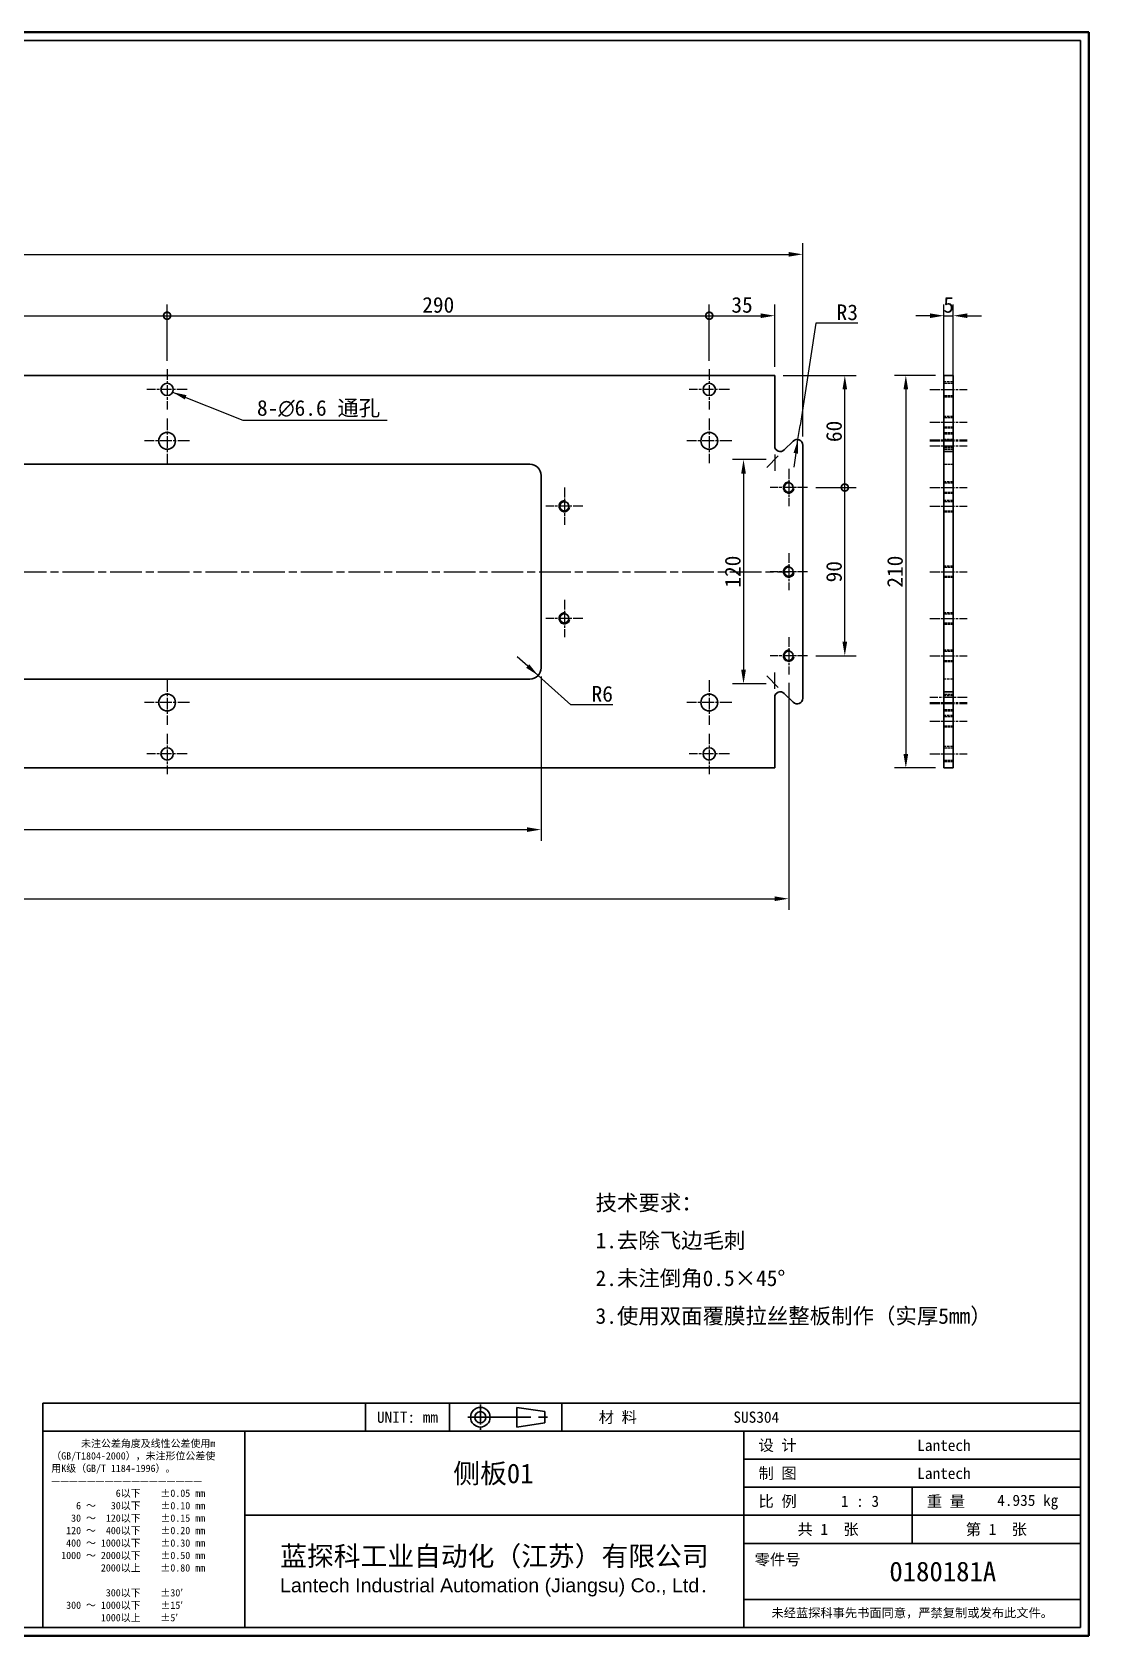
# Model space of a CAD drawing. Header units: millimetres. Extents: x 18 to 1244, y 16 to 875.
# Drawn here: x 678 to 1244, y 16 to 875 of the extents above; entities that cross this region are included whole.
import ezdxf
from ezdxf.enums import TextEntityAlignment as Align

# ---------------------------------------------------------------- set-up
doc = ezdxf.new("R2010")
doc.units = ezdxf.units.MM
doc.header["$LTSCALE"] = 3
doc.linetypes.add('CHAIN', pattern=[0.3543, 0.2362, -0.0295, 0.0591, -0.0295])
doc.linetypes.add('DASHED', pattern=[0.2067, 0.1654, -0.0413])
for name, color, linetype, lineweight in [('1', 7, 'Continuous', 18), ('可见 (ISO)', 7, 'Continuous', 25), ('可见窄的 (ISO)', 7, 'Continuous', 18), ('图框 (ISO)', 7, 'Continuous', 35), ('标题 (ISO)', 7, 'Continuous', 25)]:
    doc.layers.add(name, color=color, linetype=linetype, lineweight=lineweight)
for name, color, linetype, lineweight, true_color in [('中心标记 (ISO)', 1, 'CHAIN', 18, 0xff0000), ('中心线 (ISO)', 1, 'CHAIN', 18, 0xff0000), ('尺寸 (ISO)', 7, 'Continuous', 18, 0x008000), ('符号 (ISO)', 7, 'Continuous', 18, 0x008000), ('隐藏 (ISO)', 5, 'DASHED', 18, 0x0000ff)]:
    doc.layers.add(name, color=color, linetype=linetype, lineweight=lineweight, true_color=true_color)
doc.styles.add('文本样式164', font='SimSun.ttf')
doc.styles.add('文本样式165', font='SimSun.ttf')
doc.styles.add('文本样式74', font='SimSun.ttf')
doc.styles.add('最新国标', font='simfang.ttf')
doc.styles.add('注释文本 (ISO)', font='simfang.ttf')
doc.dimstyles.new('默认 (GB)', dxfattribs={"dimscale": 3, "dimtxt": 2.8, "dimasz": 2.5, "dimexe": 2, "dimexo": 1.5, "dimgap": 0.5, "dimtad": 1, "dimtoh": 1, "dimdsep": 46, "dimtxsty": '最新国标', "dimcen": 0.09, "dimdle": 10, "dimclrd": 256, "dimclre": 256, "dimclrt": 256, "dimaunit": 1, "dimadec": 3, "dimazin": 2, "dimtfac": 0.535714, "dimtdec": 3, "dimtmove": 0, "dimatfit": 3, "dimfxl": 0, "dimtolj": 1, "dimlwd": -1, "dimlwe": -1, "dimarcsym": 0})
doc.dimstyles.new('默认 (GB)$7', dxfattribs={"dimscale": 3, "dimtxt": 2.8, "dimasz": 2.5, "dimexe": 2, "dimexo": 1.5, "dimgap": 0.5, "dimtad": 1, "dimtoh": 1, "dimdsep": 46, "dimtxsty": '最新国标', "dimcen": 0.09, "dimdle": 10, "dimclrd": 256, "dimclre": 256, "dimclrt": 256, "dimaunit": 1, "dimadec": 3, "dimazin": 2, "dimtfac": 0.535714, "dimtdec": 3, "dimtmove": 0, "dimatfit": 3, "dimfxl": 0, "dimtolj": 1, "dimlwd": -1, "dimlwe": -1, "dimarcsym": 0})

# ---------------------------------------------------------------- blocks, each defined once
blk = doc.blocks.new('图框 最新国标')
at = {"layer": '图框 (ISO)'}
for p, q in [((6, 291.5), (414.5, 291.5)), ((414.5, 291.5), (414.5, 5.5)), ((414.5, 5.5), (6, 5.5))]:
    blk.add_line(p, q, dxfattribs=at)
at = {"layer": '图框 (ISO)', "color": 7, "linetype": 'Continuous', "lineweight": 25}
for p, q in [((18, 290), (413, 290)), ((18, 290), (413, 290)), ((413, 290), (413, 7)), ((413, 290), (413, 7)), ((413, 7), (6, 7)), ((413, 7), (18, 7))]:
    blk.add_line(p, q, dxfattribs=at)
at = {"layer": '图框 (ISO)', "style": '文本样式74'}
blk.add_attdef('零件代号_001', (42.7, 287.25), '', height=2.5, rotation=180, dxfattribs=at)
blk = doc.blocks.new('标题栏 最新国标')
at = {"layer": '标题 (ISO)'}
for p, q in [((381.98, -183.84), (196.98, -183.84)), ((196.98, -183.84), (196.98, -223.84)), ((254.48, -183.84), (254.48, -188.84)), ((269.48, -183.84), (269.48, -188.84)), ((281.48, -188.09), (281.48, -184.59)), ((281.48, -184.59), (286.48, -185.34)), ((286.48, -185.34), (286.48, -187.34)), ((289.48, -183.84), (289.48, -188.84)), ((381.98, -223.84), (381.98, -183.84)), ((383.48, -183.84), (383.48, -225.34)), ((286.48, -187.34), (281.48, -188.09)), ((196.98, -188.84), (381.98, -188.84)), ((232.98, -188.84), (232.98, -223.84)), ((321.98, -188.84), (321.98, -223.84)), ((321.98, -193.84), (381.98, -193.84)), ((321.98, -198.84), (381.98, -198.84)), ((351.98, -198.84), (351.98, -208.84)), ((321.98, -203.84), (232.98, -203.84)), ((321.98, -203.84), (381.98, -203.84)), ((321.98, -208.84), (381.98, -208.84)), ((321.98, -218.84), (381.98, -218.84)), ((196.98, -223.84), (381.98, -223.84)), ((383.48, -225.34), (196.98, -225.34))]:
    blk.add_line(p, q, dxfattribs=at)
at = {"layer": '标题 (ISO)', "linetype": 'CHAIN', "ltscale": 5.000333}
blk.add_line((274.98, -184.09), (274.98, -188.59), dxfattribs=at)
at = {"layer": '标题 (ISO)', "linetype": 'CHAIN', "ltscale": 15.834605}
blk.add_line((272.73, -186.34), (286.98, -186.34), dxfattribs=at)
at = {"layer": '标题 (ISO)'}
for radius in [1.75, 1]:
    blk.add_circle((274.98, -186.34), radius, dxfattribs=at)
at = {"layer": '1', "style": '文本样式164'}
for s, p in [('UNIT: mm', (261.98, -186.34)), ('材 料', (299.48, -186.34)), ('设 计', (327.98, -191.34)), ('制 图', (327.98, -196.34)), ('比 例', (327.98, -201.34)), ('重 量', (357.98, -201.34)), ('共 1  张', (336.98, -206.34)), ('第 1  张', (366.98, -206.34))]:
    blk.add_text(s, height=2, dxfattribs=at).set_placement(p, align=Align.MIDDLE_CENTER)
at = {"layer": '标题 (ISO)', "style": '注释文本 (ISO)'}
for s, insert, char_height, attachment_point, line_spacing_factor in [('\\fSimSun|b0|i0;{\\H1.3000;      未注公差角度及线性公差使用m\\P}\\fSimSun|b0|i0;{\\H1.3000;（GB/T1804-2000），未注形位公差使\\P}\\fSimSun|b0|i0;{\\H1.3000;用K级（GB/T 1184-1996）。\\P}\\fSimSun|b0|i0;{\\H1.3000;—————————————————\\P}\\fSimSun|b0|i0;{\\H1.3000;             6以下    ±0.05 mm\\P}\\fSimSun|b0|i0;{\\H1.3000;     6 ～   30以下    ±0.10 mm\\P}\\fSimSun|b0|i0;{\\H1.3000;    30 ～  120以下    ±0.15 mm\\P}\\fSimSun|b0|i0;{\\H1.3000;   120 ～  400以下    ±0.20 mm\\P}\\fSimSun|b0|i0;{\\H1.3000;   400 ～ 1000以下    ±0.30 mm\\P}\\fSimSun|b0|i0;{\\H1.3000;  1000 ～ 2000以下    ±0.50 mm\\P}\\fSimSun|b0|i0;{\\H1.3000;          2000以上    ±0.80 mm\\P}\\fSimSun|b0|i0;{\\H1.3000;\\P}\\fSimSun|b0|i0;{\\H1.3000;           300以下    ±30′\\P}\\fSimSun|b0|i0;{\\H1.3000;   300 ～ 1000以下    ±15′\\P}\\fSimSun|b0|i0;{\\H1.3000;          1000以上    ±5′}', (198.48, -206.63), 1.3, 4, 1.023913), ('{\\fMicrosoft YaHei|b0|i0|c134|p34;\\H1.75x;蓝探科工业自动化（江苏）有限公司\\P\\fArial|b0|i0|c0|p34;\\H0.71429x;Lantech Industrial Automation (Jiangsu) Co., Ltd\\fFangSong|b0|i0|c134|p49;.\\H1.15195x; }', (277.48, -213.84), 2, 5, 0.978695)]:
    blk.add_mtext(s, dxfattribs=dict(at, insert=insert, char_height=char_height, attachment_point=attachment_point, line_spacing_factor=line_spacing_factor))
at = {"layer": '标题 (ISO)', "attachment_point": 5, "style": '注释文本 (ISO)'}
for s, insert, char_height in [('\\fFangSong|b0|i0;零件号', (327.98, -211.84), 2), ('\\fSimSun|b0|i0;{\\H1.6000;未经蓝探科事先书面同意，严禁复制或发布此文件。}', (351.98, -221.34), 1.6)]:
    blk.add_mtext(s, dxfattribs=dict(at, insert=insert, char_height=char_height))
at = {"layer": '标题 (ISO)'}
for tag, p, height, style in [('材料_001', (320.09, -187.33), 2, '注释文本 (ISO)'), ('设计人_001', (352.87, -192.36), 2, '注释文本 (ISO)'), ('库存编号_001', (270.15, -198.11), 3.5, '文本样式165'), ('设计人_001', (352.87, -197.36), 2, '注释文本 (ISO)'), ('视图比例_001', (339.26, -202.33), 2, '注释文本 (ISO)'), ('质量\\P3;_001', (367.14, -202.16), 2, '注释文本 (ISO)'), ('零件代号_001', (347.9, -215.59), 3.5, '文本样式165')]:
    blk.add_attdef(tag, p, '', height=height, dxfattribs=dict(at, style=style))
blk = doc.blocks.new('_DotSmall')
at = {"color": 0, "linetype": 'ByBlock', "const_width": 0.5}
blk.add_lwpolyline([(-0.0625, 0, 1), (0.0625, 0, 1)], format="xyb", close=True, dxfattribs=at)
blk = doc.blocks.new('*D9')
at = {"layer": 'Defpoints', "color": 0, "transparency": 16777216}
for p in [(750.43, 722.76), (515.43, 694.16), (750.43, 694.14)]:
    blk.add_point(p, dxfattribs=at)
at = {"layer": '尺寸 (ISO)', "color": 116, "true_color": 0x00803f, "transparency": 16777216}
for p, q in [((515.43, 698.66), (515.43, 728.76)), ((515.43, 722.76), (750.43, 722.76)), ((750.43, 698.64), (750.43, 728.76))]:
    blk.add_line(p, q, dxfattribs=at)
at = {"layer": '尺寸 (ISO)', "color": 116, "true_color": 0x00803f, "transparency": 16777216, "xscale": 7.5, "yscale": 7.5, "zscale": 7.5, "rotation": 180}
blk.add_blockref('_DotSmall', (515.43, 722.76), dxfattribs=at)
at = {"layer": '尺寸 (ISO)', "color": 116, "true_color": 0x00803f, "transparency": 16777216, "xscale": 7.5, "yscale": 7.5, "zscale": 7.5}
blk.add_blockref('_DotSmall', (750.43, 722.76), dxfattribs=at)
at = {"layer": '尺寸 (ISO)', "transparency": 16777216, "insert": (632.96, 728.51), "char_height": 8.4, "attachment_point": 5, "style": '最新国标'}
blk.add_mtext('\\A1;235', dxfattribs=at)
blk = doc.blocks.new('*D10')
at = {"layer": 'Defpoints', "color": 0, "transparency": 16777216}
for p in [(1040.43, 722.76), (750.43, 694.14), (1040.43, 694.14)]:
    blk.add_point(p, dxfattribs=at)
at = {"layer": '尺寸 (ISO)', "color": 116, "true_color": 0x00803f, "transparency": 16777216}
for p, q in [((750.43, 698.64), (750.43, 728.76)), ((750.43, 722.76), (1040.43, 722.76)), ((1040.43, 698.64), (1040.43, 728.76))]:
    blk.add_line(p, q, dxfattribs=at)
at = {"layer": '尺寸 (ISO)', "color": 116, "true_color": 0x00803f, "transparency": 16777216, "xscale": 7.5, "yscale": 7.5, "zscale": 7.5, "rotation": 180}
blk.add_blockref('_DotSmall', (750.43, 722.76), dxfattribs=at)
at = {"layer": '尺寸 (ISO)', "color": 116, "true_color": 0x00803f, "transparency": 16777216, "xscale": 7.5, "yscale": 7.5, "zscale": 7.5}
blk.add_blockref('_DotSmall', (1040.43, 722.76), dxfattribs=at)
at = {"layer": '尺寸 (ISO)', "transparency": 16777216, "insert": (895.46, 728.51), "char_height": 8.4, "attachment_point": 5, "style": '最新国标'}
blk.add_mtext('\\A1;290', dxfattribs=at)
blk = doc.blocks.new('*D11')
at = {"layer": 'Defpoints', "color": 0, "transparency": 16777216}
for p in [(1075.43, 722.76), (1040.43, 694.14), (1075.43, 690.84)]:
    blk.add_point(p, dxfattribs=at)
at = {"layer": '尺寸 (ISO)', "color": 116, "true_color": 0x00803f, "transparency": 16777216}
for p, q in [((1040.43, 698.64), (1040.43, 728.76)), ((1040.43, 722.76), (1067.93, 722.76)), ((1075.43, 695.34), (1075.43, 728.76))]:
    blk.add_line(p, q, dxfattribs=at)
blk.add_solid([(1067.93, 724.01), (1067.93, 721.51), (1075.43, 722.76)], dxfattribs=at)
at = {"layer": '尺寸 (ISO)', "color": 116, "true_color": 0x00803f, "transparency": 16777216, "xscale": 7.5, "yscale": 7.5, "zscale": 7.5, "rotation": 180}
blk.add_blockref('_DotSmall', (1040.43, 722.76), dxfattribs=at)
at = {"layer": '尺寸 (ISO)', "transparency": 16777216, "insert": (1057.96, 728.51), "char_height": 8.4, "attachment_point": 5, "style": '最新国标'}
blk.add_mtext('\\A1;35', dxfattribs=at)
blk = doc.blocks.new('*D12')
at = {"layer": 'Defpoints', "color": 0, "transparency": 16777216}
for p in [(1090.43, 755.6), (115.43, 690.84), (1090.43, 653.6)]:
    blk.add_point(p, dxfattribs=at)
at = {"layer": '尺寸 (ISO)', "color": 116, "true_color": 0x00803f, "transparency": 16777216}
for p, q in [((115.43, 695.34), (115.43, 761.6)), ((122.93, 755.6), (1082.93, 755.6)), ((1090.43, 658.1), (1090.43, 761.6))]:
    blk.add_line(p, q, dxfattribs=at)
for points in [[(122.93, 756.85), (122.93, 754.35), (115.43, 755.6)], [(1082.93, 756.85), (1082.93, 754.35), (1090.43, 755.6)]]:
    blk.add_solid(points, dxfattribs=at)
at = {"layer": '尺寸 (ISO)', "transparency": 16777216, "insert": (602.93, 761.34), "char_height": 8.4, "attachment_point": 5, "style": '最新国标'}
blk.add_mtext('\\A1;975', dxfattribs=at)
blk = doc.blocks.new('*D16')
at = {"layer": 'Defpoints', "color": 0, "transparency": 16777216}
for p in [(270.43, 534.34), (950.43, 534.34), (950.43, 447.84)]:
    blk.add_point(p, dxfattribs=at)
at = {"layer": '尺寸 (ISO)', "color": 116, "true_color": 0x00803f, "transparency": 16777216}
for p, q in [((270.43, 529.84), (270.43, 441.84)), ((950.43, 529.84), (950.43, 441.84)), ((277.93, 447.84), (942.93, 447.84))]:
    blk.add_line(p, q, dxfattribs=at)
for points in [[(277.93, 449.09), (277.93, 446.59), (270.43, 447.84)], [(942.93, 449.09), (942.93, 446.59), (950.43, 447.84)]]:
    blk.add_solid(points, dxfattribs=at)
at = {"layer": '尺寸 (ISO)', "transparency": 16777216, "insert": (610.43, 453.59), "char_height": 8.4, "attachment_point": 5, "style": '最新国标'}
blk.add_mtext('\\A1;680', dxfattribs=at)
blk = doc.blocks.new('*D18')
at = {"layer": 'Defpoints', "color": 0, "transparency": 16777216}
for p in [(1092.89, 630.84), (1112.93, 630.84), (1092.89, 540.84)]:
    blk.add_point(p, dxfattribs=at)
at = {"layer": '尺寸 (ISO)', "color": 116, "true_color": 0x00803f, "transparency": 16777216}
for p, q in [((1097.39, 630.84), (1118.93, 630.84)), ((1112.93, 548.34), (1112.93, 630.84)), ((1097.39, 540.84), (1118.93, 540.84))]:
    blk.add_line(p, q, dxfattribs=at)
blk.add_solid([(1111.68, 548.34), (1114.18, 548.34), (1112.93, 540.84)], dxfattribs=at)
at = {"layer": '尺寸 (ISO)', "color": 116, "true_color": 0x00803f, "transparency": 16777216, "xscale": 7.5, "yscale": 7.5, "zscale": 7.5, "rotation": 90}
blk.add_blockref('_DotSmall', (1112.93, 630.84), dxfattribs=at)
at = {"layer": '尺寸 (ISO)', "transparency": 16777216, "insert": (1107.18, 585.81), "char_height": 8.4, "attachment_point": 5, "rotation": 90, "style": '最新国标'}
blk.add_mtext('\\A1;90', dxfattribs=at)
blk = doc.blocks.new('*D19')
at = {"layer": 'Defpoints', "color": 0, "transparency": 16777216}
for p in [(1075.43, 690.84), (1112.93, 690.84), (1092.89, 630.84)]:
    blk.add_point(p, dxfattribs=at)
at = {"layer": '尺寸 (ISO)', "color": 116, "true_color": 0x00803f, "transparency": 16777216}
for p, q in [((1079.93, 690.84), (1118.93, 690.84)), ((1112.93, 630.84), (1112.93, 683.34)), ((1097.39, 630.84), (1118.93, 630.84))]:
    blk.add_line(p, q, dxfattribs=at)
blk.add_solid([(1111.68, 683.34), (1114.18, 683.34), (1112.93, 690.84)], dxfattribs=at)
at = {"layer": '尺寸 (ISO)', "color": 116, "true_color": 0x00803f, "transparency": 16777216, "xscale": 7.5, "yscale": 7.5, "zscale": 7.5, "rotation": 270}
blk.add_blockref('_DotSmall', (1112.93, 630.84), dxfattribs=at)
at = {"layer": '尺寸 (ISO)', "transparency": 16777216, "insert": (1107.18, 660.87), "char_height": 8.4, "attachment_point": 5, "rotation": 90, "style": '最新国标'}
blk.add_mtext('\\A1;60', dxfattribs=at)
blk = doc.blocks.new('*D20')
at = {"layer": 'Defpoints', "color": 0, "transparency": 16777216}
for p in [(1087.43, 653.6), (1087.89, 656.56)]:
    blk.add_point(p, dxfattribs=at)
at = {"layer": '尺寸 (ISO)', "color": 116, "true_color": 0x00803f, "transparency": 16777216}
for p, q in [((1097.48, 718.78), (1089.03, 663.97)), ((1119.83, 718.78), (1097.48, 718.78)), ((1087.89, 656.56), (1089.03, 663.97)), ((1087.43, 653.6), (1087.89, 656.56)), ((1086.74, 649.15), (1085.6, 641.74))]:
    blk.add_line(p, q, dxfattribs=at)
blk.add_solid([(1085.51, 649.34), (1087.98, 648.96), (1087.89, 656.56)], dxfattribs=at)
at = {"layer": '尺寸 (ISO)', "transparency": 16777216, "insert": (1114.26, 724.52), "char_height": 8.4, "attachment_point": 5, "style": '最新国标'}
blk.add_mtext('\\A1;R3', dxfattribs=at)
blk = doc.blocks.new('*D21')
at = {"layer": 'Defpoints', "color": 0, "transparency": 16777216}
for p in [(1082.93, 530.88), (115.43, 480.84), (1082.93, 410.88)]:
    blk.add_point(p, dxfattribs=at)
at = {"layer": '尺寸 (ISO)', "color": 116, "true_color": 0x00803f, "transparency": 16777216}
for p, q in [((1082.93, 526.38), (1082.93, 404.88)), ((115.43, 476.34), (115.43, 404.88)), ((122.93, 410.88), (1075.43, 410.88))]:
    blk.add_line(p, q, dxfattribs=at)
for points in [[(122.93, 412.13), (122.93, 409.63), (115.43, 410.88)], [(1075.43, 412.13), (1075.43, 409.63), (1082.93, 410.88)]]:
    blk.add_solid(points, dxfattribs=at)
at = {"layer": '尺寸 (ISO)', "transparency": 16777216, "insert": (599.18, 416.65), "char_height": 8.4, "attachment_point": 5, "style": '最新国标'}
blk.add_mtext('\\A1;967.5', dxfattribs=at)
blk = doc.blocks.new('*D31')
at = {"layer": 'Defpoints', "color": 0, "transparency": 16777216}
for p in [(1170.96, 722.76), (1165.96, 650.08), (1170.96, 650.08)]:
    blk.add_point(p, dxfattribs=at)
at = {"layer": '尺寸 (ISO)', "color": 116, "true_color": 0x00803f, "transparency": 16777216}
for p, q in [((1158.46, 722.76), (1150.96, 722.76)), ((1165.96, 654.58), (1165.96, 728.76)), ((1165.96, 722.76), (1170.96, 722.76)), ((1170.96, 654.58), (1170.96, 728.76)), ((1178.46, 722.76), (1185.96, 722.76))]:
    blk.add_line(p, q, dxfattribs=at)
for points in [[(1158.46, 724.01), (1158.46, 721.51), (1165.96, 722.76)], [(1178.46, 724.01), (1178.46, 721.51), (1170.96, 722.76)]]:
    blk.add_solid(points, dxfattribs=at)
at = {"layer": '尺寸 (ISO)', "transparency": 16777216, "insert": (1168.46, 728.51), "char_height": 8.4, "attachment_point": 5, "style": '最新国标'}
blk.add_mtext('\\A1;5', dxfattribs=at)
blk = doc.blocks.new('*D32')
at = {"layer": 'Defpoints', "color": 0, "transparency": 16777216}
for p in [(944.43, 534.34), (948.9, 530.34)]:
    blk.add_point(p, dxfattribs=at)
at = {"layer": '尺寸 (ISO)', "color": 116, "true_color": 0x00803f, "transparency": 16777216}
for p, q in [((943.31, 535.34), (937.72, 540.34)), ((944.43, 534.34), (948.9, 530.34)), ((948.9, 530.34), (954.49, 525.34)), ((966.41, 514.67), (954.49, 525.34)), ((988.84, 514.67), (966.41, 514.67))]:
    blk.add_line(p, q, dxfattribs=at)
blk.add_solid([(944.15, 536.27), (942.48, 534.41), (948.9, 530.34)], dxfattribs=at)
at = {"layer": '尺寸 (ISO)', "transparency": 16777216, "insert": (983.2, 520.42), "char_height": 8.4, "attachment_point": 5, "style": '最新国标'}
blk.add_mtext('\\A1;R6', dxfattribs=at)
blk = doc.blocks.new('*D33')
at = {"layer": 'Defpoints', "color": 0, "transparency": 16777216}
for p in [(1075.43, 645.84), (1058.77, 525.84), (1075.43, 525.84)]:
    blk.add_point(p, dxfattribs=at)
at = {"layer": '尺寸 (ISO)', "color": 116, "true_color": 0x00803f, "transparency": 16777216}
for p, q in [((1070.93, 645.84), (1052.77, 645.84)), ((1058.77, 638.34), (1058.77, 533.34)), ((1070.93, 525.84), (1052.77, 525.84))]:
    blk.add_line(p, q, dxfattribs=at)
for points in [[(1057.52, 638.34), (1060.02, 638.34), (1058.77, 645.84)], [(1057.52, 533.34), (1060.02, 533.34), (1058.77, 525.84)]]:
    blk.add_solid(points, dxfattribs=at)
at = {"layer": '尺寸 (ISO)', "transparency": 16777216, "insert": (1053.02, 585.84), "char_height": 8.4, "attachment_point": 5, "rotation": 90, "style": '最新国标'}
blk.add_mtext('\\A1;120', dxfattribs=at)
blk = doc.blocks.new('*D35')
at = {"layer": 'Defpoints', "color": 0, "transparency": 16777216}
for p in [(1165.96, 690.84), (1145.57, 480.84), (1165.96, 480.84)]:
    blk.add_point(p, dxfattribs=at)
at = {"layer": '尺寸 (ISO)', "color": 116, "true_color": 0x00803f, "transparency": 16777216}
for p, q in [((1161.46, 690.84), (1139.57, 690.84)), ((1145.57, 683.34), (1145.57, 488.34)), ((1161.46, 480.84), (1139.57, 480.84))]:
    blk.add_line(p, q, dxfattribs=at)
for points in [[(1144.32, 683.34), (1146.82, 683.34), (1145.57, 690.84)], [(1144.32, 488.34), (1146.82, 488.34), (1145.57, 480.84)]]:
    blk.add_solid(points, dxfattribs=at)
at = {"layer": '尺寸 (ISO)', "transparency": 16777216, "insert": (1139.82, 585.84), "char_height": 8.4, "attachment_point": 5, "rotation": 90, "style": '最新国标'}
blk.add_mtext('\\A1;210', dxfattribs=at)

msp = doc.modelspace()

# ---------------------------------------------------------------- linework, layer by layer
at = {"layer": '中心标记 (ISO)', "ltscale": 8.000593}
for p, q in [((750.43, 694.138), (750.43, 672.538)), ((1040.43, 694.138), (1040.43, 672.538)), ((761.23, 683.338), (739.63, 683.338)), ((1051.23, 683.338), (1029.63, 683.338)), ((750.43, 499.138), (750.43, 477.538)), ((1040.43, 499.138), (1040.43, 477.538)), ((761.23, 488.338), (739.63, 488.338)), ((1051.23, 488.338), (1029.63, 488.338))]:
    msp.add_line(p, q, dxfattribs=at)
at = {"layer": '中心标记 (ISO)', "ltscale": 8.88956}
for p, q in [((750.43, 667.838), (750.43, 643.838)), ((1040.43, 667.838), (1040.43, 643.838)), ((762.43, 655.838), (738.43, 655.838)), ((1052.43, 655.838), (1028.43, 655.838)), ((750.43, 527.838), (750.43, 503.838)), ((1040.43, 527.838), (1040.43, 503.838)), ((762.43, 515.838), (738.43, 515.838)), ((1052.43, 515.838), (1028.43, 515.838))]:
    msp.add_line(p, q, dxfattribs=at)
at = {"layer": '中心标记 (ISO)', "ltscale": 7.377206}
for p, q in [((1082.93, 640.797), (1082.93, 620.88)), ((962.93, 630.797), (962.93, 610.88)), ((1092.889, 630.838), (1072.972, 630.838)), ((972.889, 620.838), (952.972, 620.838)), ((1082.93, 595.797), (1082.93, 575.88)), ((1092.889, 585.838), (1072.972, 585.838)), ((962.93, 570.797), (962.93, 550.88)), ((972.889, 560.838), (952.972, 560.838)), ((1082.93, 550.797), (1082.93, 530.88)), ((1092.889, 540.838), (1072.972, 540.838))]:
    msp.add_line(p, q, dxfattribs=at)
at = {"layer": '中心线 (ISO)', "ltscale": 7.407949}
for p, q in [((1158.461, 683.338), (1178.461, 683.338)), ((1158.461, 665.838), (1178.461, 665.838)), ((1158.461, 656.338), (1178.461, 656.338)), ((1158.461, 655.838), (1178.461, 655.838)), ((1158.461, 653.081), (1178.461, 653.081)), ((1158.461, 630.838), (1178.461, 630.838)), ((1158.461, 620.838), (1178.461, 620.838)), ((1158.461, 585.838), (1178.461, 585.838)), ((1158.461, 560.838), (1178.461, 560.838)), ((1158.461, 540.838), (1178.461, 540.838)), ((1178.461, 518.595), (1158.461, 518.595)), ((1158.461, 515.838), (1178.461, 515.838)), ((1158.461, 515.338), (1178.461, 515.338)), ((1158.461, 505.838), (1178.461, 505.838)), ((1158.461, 488.338), (1178.461, 488.338))]:
    msp.add_line(p, q, dxfattribs=at)
at = {"layer": '中心线 (ISO)', "ltscale": 23.990969}
msp.add_line((107.93, 585.838), (1082.93, 585.838), dxfattribs=at)
at = {"layer": '可见 (ISO)'}
for p, q in [((115.43, 690.838), (1075.43, 690.838)), ((1075.43, 653.081), (1075.43, 690.838)), ((1165.961, 653.081), (1165.961, 690.838)), ((1165.961, 690.838), (1170.961, 690.838)), ((1170.961, 653.081), (1170.961, 690.838)), ((1085.309, 655.717), (1080.552, 650.959)), ((1090.43, 653.595), (1090.43, 518.081)), ((1165.961, 650.081), (1165.961, 653.081)), ((1170.961, 653.081), (1170.961, 650.081)), ((1165.961, 650.081), (1170.961, 650.081)), ((1165.961, 521.595), (1165.961, 650.081)), ((1170.961, 650.081), (1170.961, 521.595)), ((276.43, 643.338), (944.43, 643.338)), ((950.43, 637.338), (950.43, 534.338)), ((944.43, 528.338), (276.43, 528.338)), ((1075.43, 480.838), (1075.43, 518.595)), ((1080.552, 520.717), (1085.309, 515.959)), ((1165.961, 518.595), (1165.961, 521.595)), ((1170.961, 521.595), (1165.961, 521.595)), ((1165.961, 480.838), (1165.961, 518.595)), ((1170.961, 521.595), (1170.961, 518.595)), ((1170.961, 480.838), (1170.961, 518.595)), ((1075.43, 480.838), (115.43, 480.838)), ((1165.961, 480.838), (1170.961, 480.838))]:
    msp.add_line(p, q, dxfattribs=at)
for centre, radius in [((750.43, 683.338), 3.3), ((1040.43, 683.338), 3.3), ((750.43, 655.838), 4.5), ((1040.43, 655.838), 4.5), ((1082.93, 630.838), 2.458), ((962.93, 620.838), 2.458), ((1082.93, 585.838), 2.458), ((962.93, 560.838), 2.458), ((1082.93, 540.838), 2.458), ((750.43, 515.838), 4.5), ((1040.43, 515.838), 4.5), ((750.43, 488.338), 3.3), ((1040.43, 488.338), 3.3)]:
    msp.add_circle(centre, radius, dxfattribs=at)
for centre, radius, start, end in [((1078.43, 653.081), 3, 180, 315), ((1087.43, 653.595), 3, 0, 135), ((944.43, 637.338), 6, 0, 90), ((944.43, 534.338), 6, 270, 0), ((1078.43, 518.595), 3, 45, 180), ((1087.43, 518.081), 3, 225, 0)]:
    msp.add_arc(centre, radius, start, end, dxfattribs=at)
at = {"layer": '可见窄的 (ISO)'}
for centre in [(1082.93, 630.838), (962.93, 620.838), (1082.93, 585.838), (962.93, 560.838), (1082.93, 540.838)]:
    msp.add_arc(centre, 3, 80, 350, dxfattribs=at)
at = {"layer": '尺寸 (ISO)'}
for p, q in [((1077.37, 647.777), (1071.188, 641.595)), ((1075.43, 648.581), (1075.43, 639.838)), ((1077.37, 523.899), (1071.188, 530.081)), ((1075.43, 523.095), (1075.43, 531.838))]:
    msp.add_line(p, q, dxfattribs=at)
at = {"layer": '隐藏 (ISO)', "ltscale": 3.174394}
for p, q in [((1170.961, 687.338), (1165.961, 687.338)), ((1165.961, 686.662), (1170.961, 686.662)), ((1165.961, 686.638), (1170.961, 686.638)), ((1165.961, 680.038), (1170.961, 680.038)), ((1165.961, 680.015), (1170.961, 680.015)), ((1165.961, 679.338), (1170.961, 679.338)), ((1170.961, 668.838), (1165.961, 668.838)), ((1165.961, 668.297), (1170.961, 668.297)), ((1165.961, 663.38), (1170.961, 663.38)), ((1165.961, 662.838), (1170.961, 662.838)), ((1165.961, 660.338), (1170.961, 660.338)), ((1165.961, 659.662), (1170.961, 659.662)), ((1170.961, 656.595), (1165.961, 656.595)), ((1165.961, 653.015), (1170.961, 653.015)), ((1165.961, 652.338), (1170.961, 652.338)), ((1165.961, 651.338), (1170.961, 651.338)), ((1165.961, 643.338), (1170.961, 643.338)), ((1170.961, 633.838), (1165.961, 633.838)), ((1165.961, 633.297), (1170.961, 633.297)), ((1165.961, 628.38), (1170.961, 628.38)), ((1165.961, 627.838), (1170.961, 627.838)), ((1170.961, 623.838), (1165.961, 623.838)), ((1165.961, 623.297), (1170.961, 623.297)), ((1165.961, 618.38), (1170.961, 618.38)), ((1165.961, 617.838), (1170.961, 617.838)), ((1170.961, 588.838), (1165.961, 588.838)), ((1165.961, 588.297), (1170.961, 588.297)), ((1165.961, 583.38), (1170.961, 583.38)), ((1165.961, 582.838), (1170.961, 582.838)), ((1170.961, 563.838), (1165.961, 563.838)), ((1165.961, 563.297), (1170.961, 563.297)), ((1165.961, 558.38), (1170.961, 558.38)), ((1165.961, 557.838), (1170.961, 557.838)), ((1170.961, 543.838), (1165.961, 543.838)), ((1165.961, 543.297), (1170.961, 543.297)), ((1165.961, 538.38), (1170.961, 538.38)), ((1165.961, 537.838), (1170.961, 537.838)), ((1170.961, 528.338), (1165.961, 528.338)), ((1165.961, 520.338), (1170.961, 520.338)), ((1170.961, 519.338), (1165.961, 519.338)), ((1165.961, 518.662), (1170.961, 518.662)), ((1170.961, 515.081), (1165.961, 515.081)), ((1165.961, 512.015), (1170.961, 512.015)), ((1165.961, 511.338), (1170.961, 511.338)), ((1170.961, 508.838), (1165.961, 508.838)), ((1165.961, 508.297), (1170.961, 508.297)), ((1165.961, 503.38), (1170.961, 503.38)), ((1165.961, 502.838), (1170.961, 502.838)), ((1170.961, 492.338), (1165.961, 492.338)), ((1165.961, 491.662), (1170.961, 491.662)), ((1165.961, 491.638), (1170.961, 491.638)), ((1165.961, 485.038), (1170.961, 485.038)), ((1165.961, 485.015), (1170.961, 485.015)), ((1165.961, 484.338), (1170.961, 484.338))]:
    msp.add_line(p, q, dxfattribs=at)

# ---------------------------------------------------------------- block references
at = {"xscale": 3, "yscale": 3, "zscale": 3}
msp.add_blockref('图框 最新国标', (0, 0), dxfattribs=at)
ref = msp.add_blockref('标题栏 最新国标', (93.052, 692.533), dxfattribs=dict(xscale=3, yscale=3, zscale=3))
ref.add_attrib('零件代号_001', '0180181A', (1136.761, 45.75), dxfattribs={"layer": '标题 (ISO)', "height": 10.5, "style": '文本样式165'})
ref.add_attrib('库存编号_001', '侧板01', (903.503, 98.191), dxfattribs={"layer": '标题 (ISO)', "height": 10.5, "style": '文本样式165'})
ref.add_attrib('质量\\P3;_001', '4.935 kg', (1194.463, 86.049), dxfattribs={"layer": '标题 (ISO)', "height": 6, "style": '注释文本 (ISO)'})
ref.add_attrib('视图比例_001', '1 : 3', (1110.84, 85.551), dxfattribs={"layer": '标题 (ISO)', "height": 6, "style": '注释文本 (ISO)'})
ref.add_attrib('设计人_001', 'Lantech', (1151.674, 115.466), dxfattribs={"layer": '标题 (ISO)', "height": 6, "style": '注释文本 (ISO)'})
ref.add_attrib('设计人_001', 'Lantech', (1151.674, 100.466), dxfattribs={"layer": '标题 (ISO)', "height": 6, "style": '注释文本 (ISO)'})
ref.add_attrib('材料_001', 'SUS304', (1053.334, 130.534), dxfattribs={"layer": '标题 (ISO)', "height": 6, "style": '注释文本 (ISO)'})

# ---------------------------------------------------------------- texts
at = {"layer": '符号 (ISO)', "char_height": 8.4}
for s, insert, width, attachment_point, line_spacing_factor, style in [('8-\\fAIGDT|b0|i0;{\\H8.4000;n}\\fFangSong|b0|i0;{\\H8.4000;6.6 通孔}', (798.503, 668.318), 73.01361, 7, 0.49, '最新国标'), ('\\fFangSong|b0|i0;{\\H8.4000;技术要求：\\P}\\fFangSong|b0|i0;{\\H8.4000;1.去除飞边毛刺\\P}\\fFangSong|b0|i0;{\\H8.4000;2.未注倒角0.5×45°\\P}\\fFangSong|b0|i0;{\\H8.4000;3.使用双面覆膜拉丝整板制作（实厚5mm）}', (979.611, 217.406), 232.64561, 4, 1.441304, '注释文本 (ISO)')]:
    msp.add_mtext(s, dxfattribs=dict(at, insert=insert, width=width, attachment_point=attachment_point, line_spacing_factor=line_spacing_factor, style=style))

# ---------------------------------------------------------------- dimensions: what is measured, and where the dimension line sits
at = {"layer": '尺寸 (ISO)', "color": 116, "true_color": 0x00803f}
for base, p1, p2, override, picture, middle in [((1090.43, 755.595), (115.43, 690.838), (1090.43, 653.595), {"dimgap": 0.5, "dimtoh": 0, "dimdec": 2, "dimtol": 0, "dimlim": 0, "dimtp": 0, "dimtm": 0, "dimtdec": 3, "dimtofl": 0, "dimatfit": 1}, '*D12', (602.93, 755.595)), ((1170.961, 722.758), (1165.961, 650.081), (1170.961, 650.081), {"dimgap": 0.5, "dimtoh": 0, "dimdec": 2, "dimtol": 0, "dimlim": 0, "dimtp": 0, "dimtm": 0, "dimtdec": 3, "dimtofl": 1, "dimatfit": 1}, '*D31', (1168.461, 722.758)), ((950.43, 447.838), (270.43, 534.338), (950.43, 534.338), {"dimgap": 0.5, "dimtoh": 0, "dimdec": 2, "dimtol": 0, "dimlim": 0, "dimtp": 0, "dimtm": 0, "dimtdec": 3, "dimtofl": 0, "dimatfit": 1}, '*D16', (610.43, 447.838)), ((1082.93, 410.88), (115.43, 480.838), (1082.93, 530.88), {"dimgap": 0.5, "dimtoh": 0, "dimdec": 2, "dimtol": 0, "dimlim": 0, "dimtp": 0, "dimtm": 0, "dimtdec": 3, "dimtofl": 0, "dimatfit": 1}, '*D21', (599.18, 410.88))]:
    dim = msp.add_linear_dim(base=base, p1=p1, p2=p2, dimstyle='默认 (GB)', override=override, dxfattribs=at)
    dim.commit()
    dim.dimension.update_dxf_attribs({"geometry": picture, "text_midpoint": middle, "dimtype": 160})
for base, p1, p2, angle, override, picture, middle in [((750.43, 722.758), (515.43, 694.162), (750.43, 694.138), 180, {"dimgap": 0.5, "dimtoh": 0, "dimdec": 2, "dimblk1": 'DotSmall', "dimblk2": 'DotSmall', "dimsah": 1, "dimdle": 0, "dimtol": 0, "dimlim": 0, "dimtp": 0, "dimtm": 0, "dimtdec": 3, "dimtofl": 0, "dimatfit": 1}, '*D9', (632.96, 722.758)), ((1040.43, 722.758), (750.43, 694.138), (1040.43, 694.138), 180, {"dimgap": 0.5, "dimtoh": 0, "dimdec": 2, "dimblk1": 'DotSmall', "dimblk2": 'DotSmall', "dimsah": 1, "dimdle": 0, "dimtol": 0, "dimlim": 0, "dimtp": 0, "dimtm": 0, "dimtdec": 3, "dimtofl": 0, "dimatfit": 1}, '*D10', (895.46, 722.758)), ((1075.43, 722.758), (1040.43, 694.138), (1075.43, 690.838), 180, {"dimgap": 0.5, "dimtoh": 0, "dimdec": 2, "dimblk1": 'DotSmall', "dimsah": 1, "dimdle": 0, "dimtol": 0, "dimlim": 0, "dimtp": 0, "dimtm": 0, "dimtdec": 3, "dimtofl": 0, "dimatfit": 1}, '*D11', (1057.96, 722.758)), ((1112.93, 690.838), (1092.889, 630.838), (1075.43, 690.838), 90, {"dimgap": 0.5, "dimtoh": 0, "dimdec": 2, "dimblk1": 'DotSmall', "dimsah": 1, "dimdle": 0, "dimtol": 0, "dimlim": 0, "dimtp": 0, "dimtm": 0, "dimtdec": 3, "dimtofl": 0, "dimatfit": 1}, '*D19', (1112.93, 660.868)), ((1145.569, 480.838), (1165.961, 690.838), (1165.961, 480.838), 270, {"dimgap": 0.5, "dimtoh": 0, "dimdec": 2, "dimtol": 0, "dimlim": 0, "dimtp": 0, "dimtm": 0, "dimtdec": 3, "dimtofl": 0, "dimatfit": 1}, '*D35', (1145.569, 585.838)), ((1058.768, 525.838), (1075.43, 645.838), (1075.43, 525.838), 90, {"dimgap": 0.5, "dimtoh": 0, "dimdec": 2, "dimtol": 0, "dimlim": 0, "dimtp": 0, "dimtm": 0, "dimtdec": 3, "dimtofl": 0, "dimatfit": 1}, '*D33', (1058.768, 585.838)), ((1112.93, 630.838), (1092.889, 540.838), (1092.889, 630.838), 90, {"dimgap": 0.5, "dimtoh": 0, "dimdec": 2, "dimblk2": 'DotSmall', "dimsah": 1, "dimdle": 0, "dimtol": 0, "dimlim": 0, "dimtp": 0, "dimtm": 0, "dimtdec": 3, "dimtofl": 0, "dimatfit": 1}, '*D18', (1112.93, 585.808))]:
    dim = msp.add_linear_dim(base=base, p1=p1, p2=p2, angle=angle, dimstyle='默认 (GB)', override=override, dxfattribs=at)
    dim.commit()
    dim.dimension.update_dxf_attribs({"geometry": picture, "text_midpoint": middle, "dimtype": 160})
for center, mpoint, picture, middle in [((1087.43, 653.595), (1087.887, 656.56), '*D20', (1114.264, 718.775)), ((944.43, 534.338), (948.901, 530.337), '*D32', (983.198, 514.668))]:
    dim = msp.add_radius_dim(center=center, mpoint=mpoint, dimstyle='默认 (GB)', override={"dimgap": 0.5, "dimtih": 1, "dimdec": 2, "dimlfac": 1, "dimcen": 0, "dimtol": 0, "dimlim": 0, "dimtp": 0, "dimtm": 0, "dimtdec": 3}, dxfattribs=at)
    dim.commit()
    dim.dimension.update_dxf_attribs({"geometry": picture, "text_midpoint": middle, "dimtype": 164})

# ---------------------------------------------------------------- leaders
at = {"layer": '符号 (ISO)', "annotation_type": 0, "has_hookline": 1, "hookline_direction": 0, "text_width": 69.723}
msp.add_leader([(753.39, 681.879), (791.003, 666.918), (798.503, 666.918)], dimstyle='默认 (GB)$7', override={"dimgap": 0, "dimtad": 1}, dxfattribs=at)

doc.saveas('drawing.dxf')
